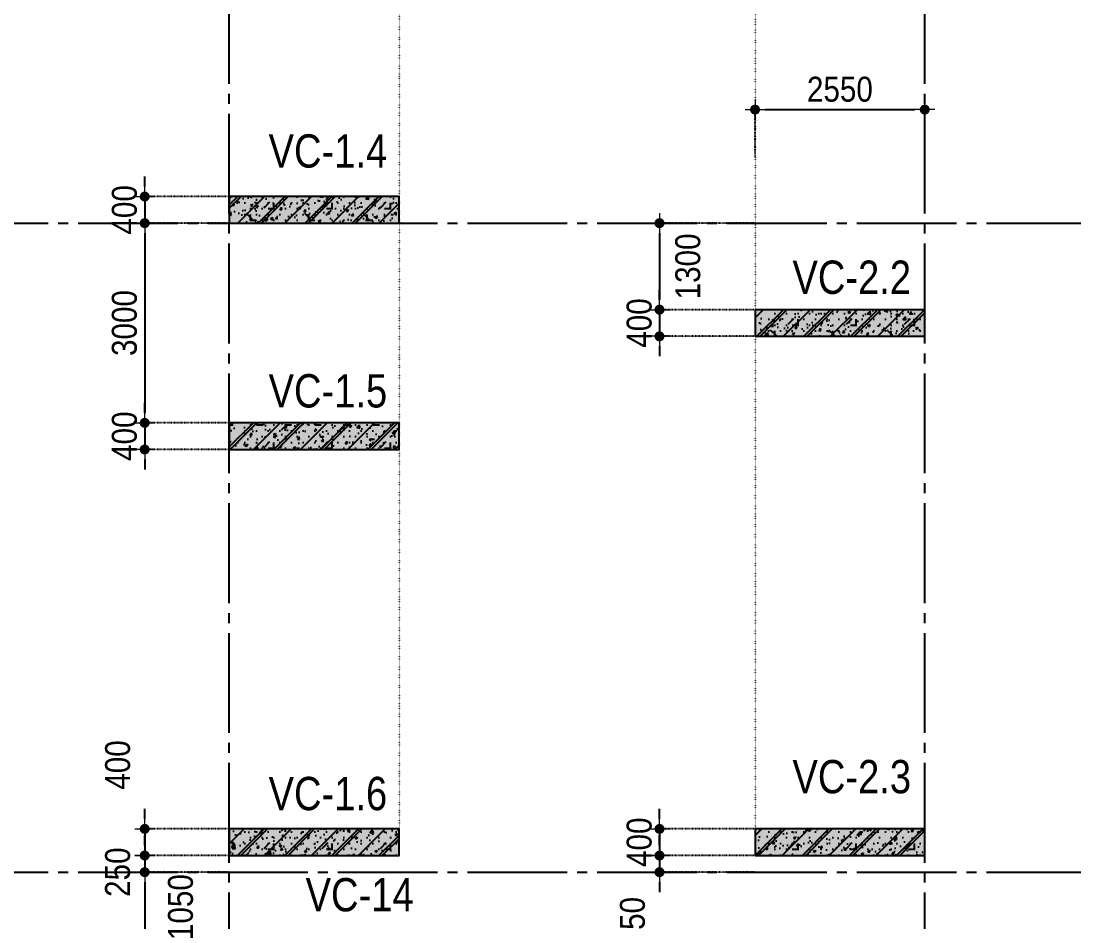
# Model space of a CAD drawing. Header units: millimetres. Extents: x -3973692 to -2843767, y 592734 to 838475.
# Drawn here: x -3274775 to -3258953, y 631933 to 645467 of the extents above; entities that cross this region are included whole.
import ezdxf
from ezdxf.enums import TextEntityAlignment as Align

# ---------------------------------------------------------------- set-up
doc = ezdxf.new("R2010")
doc.units = ezdxf.units.MM
doc.header["$MEASUREMENT"] = 0
doc.header["$PDMODE"] = 3
doc.header["$PDSIZE"] = -20
for name, pattern in [('CHG_XX_Luoi truc-Block C$0$MB_Luoi truc-150-TWC$0$Center101', [13, 10, -1, 1, -1]), ('DIVIDE2', [15.87499999999999, 6.349999999999998, -3.174999999999998, 0, -3.174999999999998, 0, -3.174999999999998]), ('DOT2', [0.125, 0, -0.125]), ('HIDDEN5', [2.8375, 1.25, -1.5875])]:
    doc.linetypes.add(name, pattern=pattern)
doc.layers.get('0').update_dxf_attribs({"lineweight": 9})
doc.layers.get('Defpoints').update_dxf_attribs({"color": 10, "lineweight": 0})
for name, color, linetype, lineweight in [("'S_General_Dim_1", 1, 'Continuous', 18), ("'S_General_Divide_3 Intermediate", 3, 'DIVIDE2', 40), ('CHG_XX_Cot_Block C-T2-3$0$Dim 200', 1, 'Continuous', 5), ('TEXT', 7, 'Continuous', 15)]:
    doc.layers.add(name, color=color, linetype=linetype, lineweight=lineweight)
for name, color, linetype in [('CHG_XX_Cot_Block C-T2-3$0$mb_cot tang 4-8 twc$0$Concrete Hatch', 218, 'Continuous'), ('CHG_XX_Cot_Block C-T2-3$0$mb_cot tang 4-8 twc$0$Concrete Line', 6, 'Continuous'), ('CHG_XX_Cot_Block C-T2-3$0$mb_cot tang 4-8 twc$0$Concrete Solid', 216, 'Continuous'), ('CHG_XX_Luoi truc-Block C$0$MB_Luoi truc-150-TWC$0$Grid', 34, 'Continuous'), ('CHG_XX_Luoi truc-Block C$0$MB_Luoi truc-150-TWC$0$Grid Line', 251, 'CHG_XX_Luoi truc-Block C$0$MB_Luoi truc-150-TWC$0$Center101'), ('dim', 1, 'Continuous')]:
    doc.layers.add(name, color=color, linetype=linetype)
doc.styles.add('arial', font='arial.ttf', dxfattribs={"width": 0.85})
doc.styles.add('CHG_XX_Luoi truc-Block C$0$MB_Luoi truc-150-TWC$0$Grid A-F$0$VNI-HelveCB', font='')
doc.styles.add('TTP-HelCon', font='')
doc.styles.get('CHG_XX_Luoi truc-Block C$0$MB_Luoi truc-150-TWC$0$Grid A-F$0$VNI-HelveCB').set_extended_font_data('VNI-Helve-Condense', bold=True)
doc.styles.get('TTP-HelCon').set_extended_font_data('VNI-Helve-Condense')
doc.dimstyles.new('150', dxfattribs={"dimscale": 150, "dimtxt": 2.5, "dimasz": 1, "dimexe": 0, "dimexo": 0, "dimgap": 0.75, "dimtad": 1, "dimdec": 0, "dimzin": 9, "dimdsep": 46, "dimtxsty": 'arial', "dimblk1": 'DIMDOT', "dimblk2": 'DIMDOT', "dimsah": 1, "dimcen": 2, "dimdle": 3, "dimclre": 8, "dimclrt": 2, "dimadec": 0, "dimazin": 0, "dimtfac": 1, "dimtdec": 0, "dimtix": 1, "dimtmove": 2, "dimatfit": 3, "dimldrblk": 'DIMPIJL', "dimfxl": 1, "dimtvp": 1.8, "dimtolj": 1, "dimtzin": 0, "dimarcsym": 0})

# ---------------------------------------------------------------- blocks, each defined once
blk = doc.blocks.new('*U3101')
at = {"layer": 'CHG_XX_Luoi truc-Block C$0$MB_Luoi truc-150-TWC$0$Grid Line'}
blk.add_line((0, 0), (0, 446), dxfattribs=at)
at = {"layer": 'CHG_XX_Luoi truc-Block C$0$MB_Luoi truc-150-TWC$0$Grid', "lineweight": -2, "style": 'CHG_XX_Luoi truc-Block C$0$MB_Luoi truc-150-TWC$0$Grid A-F$0$VNI-HelveCB'}
for tag, p in [('GRIDSUB', (0, 455)), ('GRID', (0, -9))]:
    blk.add_attdef(tag, text='', height=5, dxfattribs=at).set_placement(p, align=Align.MIDDLE)
blk = doc.blocks.new('*U3103')
at = {"layer": 'CHG_XX_Luoi truc-Block C$0$MB_Luoi truc-150-TWC$0$Grid Line'}
blk.add_line((0, 0), (0, 360), dxfattribs=at)
at = {"layer": 'CHG_XX_Luoi truc-Block C$0$MB_Luoi truc-150-TWC$0$Grid', "lineweight": -2, "style": 'CHG_XX_Luoi truc-Block C$0$MB_Luoi truc-150-TWC$0$Grid A-F$0$VNI-HelveCB'}
for tag, p in [('GRIDSUB', (0, 369)), ('GRID', (0, -9))]:
    blk.add_attdef(tag, text='', height=5, dxfattribs=at).set_placement(p, align=Align.MIDDLE)
blk = doc.blocks.new('CHG_XX_Luoi truc-Block C')
at = {"layer": 'CHG_XX_Luoi truc-Block C$0$MB_Luoi truc-150-TWC$0$Grid', "xscale": 150, "yscale": 150, "zscale": 150}
for p in [(8043243.477890483, 945886.7127233499), (8053693.477890482, 945886.7127233499)]:
    blk.add_blockref('*U3103', p, dxfattribs=at)
at = {"layer": 'CHG_XX_Luoi truc-Block C$0$MB_Luoi truc-150-TWC$0$Grid', "xscale": -150, "yscale": 150, "zscale": 150, "rotation": 270}
for p in [(8001971.747213705, 980843.81453865), (8001971.747213705, 971093.81453865)]:
    blk.add_blockref('*U3101', p, dxfattribs=at)
blk = doc.blocks.new('*U3074')
at = {"layer": 'CHG_XX_Cot_Block C-T2-3$0$mb_cot tang 4-8 twc$0$Concrete Hatch'}
h = blk.add_hatch(dxfattribs=at)
h.set_pattern_fill('CONCRETE', color=256, scale=50, style=0, pattern_type=2)
h.set_pattern_definition([(45, (1000, 50.00000000000014), (-176.7766952966369, 176.7766952966369), []), (45, (1000, 100.0000000000001), (-353.5533905932737, 353.5533905932738), []), (49.99999999999999, (1000, 50.00000000000014), (358.6300913003767, -31.37606749129755), [37.5, -412.5]), (355, (1000, 50.00000000000014), (-69.3756668065, 376.0960668500059), [30, -330]), (100.4514, (1029.88584, 47.38533000000015), (289.2546908570108, 344.7197710304768), [31.870095, -350.571056]), (46.18420000000001, (1000, 150.0000000000001), (533.6205243128222, -82.75950716450905), [56.25, -618.75]), (96.6356, (1044.4683725, 143.1033465000001), (467.3313527743517, 487.0589354502209), [47.805144, -525.8565]), (351.1842, (1000, 150.0000000000001), (467.3309725668136, 487.0593004626623), [45, -495]), (21, (1050, 125.0000000000001), (298.4535260592309, -201.3094453326694), [37.5, -412.5]), (326.0000000000001, (1050, 125.0000000000001), (121.6576659607909, 362.5750225234265), [30, -330]), (71.4514, (1074.8711165, 108.2241970000001), (420.111314290745, 161.2652483549762), [31.870095, -350.571056]), (37.50000000000001, (1000, 50.00000000000014), (6.079927658645334, 166.4469269156558), [0, -326, 0, -335, 0, -331.25]), (7.499999999999999, (1000, 50.00000000000014), (131.5347687210743, 197.2058559411801), [0, -191, 0, -318.5, 0, -126.25]), (327.5, (888.5, 50.00000000000014), (266.9112180862045, -11.2774358671899), [0, -125, 0, -390, 0, -517.5]), (317.5, (838.5, 50.00000000000014), (291.5930846711931, 50.05249116615882), [0, -162.5, 0, -259, 0, -367.5]), (0, (1175, 225.0000000000001), (0, 875), [87.5, -787.5]), (0, (1437.5, 400.0000000000001), (0, 875), [87.5, -787.5]), (0, (1262.5, 750.0000000000001), (0, 875), [87.5, -350, 87.5, -350]), (90, (1175, 225.0000000000001), (-875, 5.35782974626967e-14), [87.5, -787.5]), (90, (1262.5, 750.0000000000001), (-875, 5.35782974626967e-14), [87.5, -787.5]), (90, (1525, 400.0000000000001), (-875, 5.35782974626967e-14), [87.5, -787.5]), (90, (1700, 662.5000000000001), (-875, 5.35782974626967e-14), [87.5, -787.5]), (135, (1262.5, 225.0000000000001), (-875.016357447105, 8.881784197001252e-14), [123.76, -1113.7]), (135, (1350, 750.0000000000001), (-875.016357447105, 8.881784197001252e-14), [123.76, -1113.7]), (45, (1437.5, 400.0000000000001), (8.881784197001252e-14, 875.016357447105), [123.76, -247.485, 123.76, -742.455]), (0, (825, 50.00000000000014), (87.5, 87.5), [-175, 0])])
h.paths.add_polyline_path([(-750, 250), (-750, -149.9999999999999), (1800, -150), (1800, 250)])
at = {"layer": 'CHG_XX_Cot_Block C-T2-3$0$mb_cot tang 4-8 twc$0$Concrete Solid'}
blk.add_hatch(color=256, dxfattribs=at).paths.add_polyline_path([(-750, 250), (-750, -149.9999999999999), (1800, -150), (1800, 250)])
at = {"layer": 'CHG_XX_Cot_Block C-T2-3$0$mb_cot tang 4-8 twc$0$Concrete Line'}
blk.add_lwpolyline([(-750, 250), (-750, -149.9999999999999), (1800, -150), (1800, 250)], close=True, dxfattribs=at)
blk = doc.blocks.new('*U3075')
at = {"layer": 'CHG_XX_Cot_Block C-T2-3$0$mb_cot tang 4-8 twc$0$Concrete Hatch'}
h = blk.add_hatch(dxfattribs=at)
h.set_pattern_fill('CONCRETE', color=256, scale=50, style=0, pattern_type=2)
h.set_pattern_definition([(45, (1000, -49.99999999991257), (-176.7766952966369, 176.7766952966369), []), (45, (1000, 8.742517820792273e-11), (-353.5533905932737, 353.5533905932738), []), (49.99999999999999, (1000, -49.99999999991257), (358.6300913003767, -31.37606749129755), [37.5, -412.5]), (355, (1000, -49.99999999991257), (-69.3756668065, 376.0960668500059), [30, -330]), (100.4514, (1029.88584, -52.61466999991256), (289.2546908570108, 344.7197710304768), [31.870095, -350.571056]), (46.18420000000001, (1000, 50.00000000008743), (533.6205243128222, -82.75950716450905), [56.25, -618.75]), (96.6356, (1044.4683725, 43.10334650008741), (467.3313527743517, 487.0589354502209), [47.805144, -525.8565]), (351.1842, (1000, 50.00000000008743), (467.3309725668136, 487.0593004626623), [45, -495]), (21, (1050, 25.00000000008743), (298.4535260592309, -201.3094453326694), [37.5, -412.5]), (326.0000000000001, (1050, 25.00000000008743), (121.6576659607909, 362.5750225234265), [30, -330]), (71.4514, (1074.8711165, 8.224197000087429), (420.111314290745, 161.2652483549762), [31.870095, -350.571056]), (37.50000000000001, (1000, -49.99999999991257), (6.079927658645334, 166.4469269156558), [0, -326, 0, -335, 0, -331.25]), (7.499999999999999, (1000, -49.99999999991257), (131.5347687210743, 197.2058559411801), [0, -191, 0, -318.5, 0, -126.25]), (327.5, (888.5, -49.99999999991257), (266.9112180862045, -11.2774358671899), [0, -125, 0, -390, 0, -517.5]), (317.5, (838.5, -49.99999999991257), (291.5930846711931, 50.05249116615882), [0, -162.5, 0, -259, 0, -367.5]), (0, (1175, 125.0000000000874), (0, 875), [87.5, -787.5]), (0, (1437.5, 300.0000000000874), (0, 875), [87.5, -787.5]), (0, (1262.5, 650.0000000000874), (0, 875), [87.5, -350, 87.5, -350]), (90, (1175, 125.0000000000874), (-875, 5.35782974626967e-14), [87.5, -787.5]), (90, (1262.5, 650.0000000000874), (-875, 5.35782974626967e-14), [87.5, -787.5]), (90, (1525, 300.0000000000874), (-875, 5.35782974626967e-14), [87.5, -787.5]), (90, (1700, 562.5000000000874), (-875, 5.35782974626967e-14), [87.5, -787.5]), (135, (1262.5, 125.0000000000874), (-875.016357447105, 8.881784197001252e-14), [123.76, -1113.7]), (135, (1350, 650.0000000000874), (-875.016357447105, 8.881784197001252e-14), [123.76, -1113.7]), (45, (1437.5, 300.0000000000874), (8.881784197001252e-14, 875.016357447105), [123.76, -247.485, 123.76, -742.455]), (0, (825, -49.99999999991257), (87.5, 87.5), [-175, 0])])
h.paths.add_polyline_path([(-750, 200.0000000000873), (-750, -199.9999999999999), (1800, -200), (1800, 200.0000000000873)])
at = {"layer": 'CHG_XX_Cot_Block C-T2-3$0$mb_cot tang 4-8 twc$0$Concrete Solid'}
blk.add_hatch(color=256, dxfattribs=at).paths.add_polyline_path([(-750, 200.0000000000873), (-750, -199.9999999999999), (1800, -200), (1800, 200.0000000000873)])
at = {"layer": 'CHG_XX_Cot_Block C-T2-3$0$mb_cot tang 4-8 twc$0$Concrete Line'}
blk.add_lwpolyline([(-750, 200.0000000000873), (-750, -199.9999999999999), (1800, -200), (1800, 200.0000000000873)], close=True, dxfattribs=at)
blk = doc.blocks.new('CHG_XX_Cot_Block C-T2-3')
at = {"layer": 'CHG_XX_Cot_Block C-T2-3$0$Dim 200'}
blk.add_blockref('CHG_XX_Luoi truc-Block C', (0, 0), dxfattribs=at)
at = {"layer": 'CHG_XX_Cot_Block C-T2-3$0$mb_cot tang 4-8 twc$0$Concrete Line'}
for name, p in [('*U3074', (8043993.477890482, 980993.8145386496)), ('*U3074', (8051893.477890483, 979293.8145386499)), ('*U3075', (8043993.477890482, 977643.8145386496)), ('*U3074', (8043993.477890482, 971493.8145386496)), ('*U3074', (8051893.477890482, 971493.8145386496))]:
    blk.add_blockref(name, p, dxfattribs=at)
blk = doc.blocks.new('c')
at = {"layer": 'TEXT', "color": 3, "style": 'TTP-HelCon'}
for s, p in [('VC-1.4', (-22109.84811437177, 33285.13181539788)), ('VC-2.2', (-14237.70461437339, 31387.93081539799)), ('VC-1.5', (-22109.84811437177, 29681.52381539787)), ('VC-2.3', (-14237.70461437339, 23885.57250611871)), ('VC-1.6', (-22109.84811437177, 23631.42781539797)), ('VC-14', (-21553.45294308709, 22112.06996313829))]:
    blk.add_text(s, height=500, dxfattribs=at).set_placement(p)
blk = doc.blocks.new('DIMDOT')
for p, q in [((1, 0), (-1, 0)), ((0, -1), (0, 1))]:
    blk.add_line(p, q)
at = {"const_width": 0.5}
blk.add_lwpolyline([(-0.25, 0, 1), (0.25, 0, 1)], format="xyb", close=True, dxfattribs=at)
blk = doc.blocks.new('*D1716')
at = {"layer": "'S_General_Dim_1", "color": 0, "lineweight": -2, "transparency": 16777216}
for p, q in [((-3272916.355607394, 642981.0114495859), (-3272916.355607394, 643131.0114495859)), ((-3272916.355607394, 642831.0114495859), (-3272916.355607394, 642431.0114495864)), ((-3272916.355607394, 642281.0114495864), (-3272916.355607394, 642131.0114495864))]:
    blk.add_line(p, q, dxfattribs=at)
at = {"layer": "'S_General_Dim_1", "color": 8, "linetype": 'HIDDEN5', "lineweight": -2, "transparency": 16777216}
for p, q in [((-3271645.198556938, 642831.0114495859), (-3272916.355607394, 642831.0114495859)), ((-3271645.198556937, 642431.0114495864), (-3272916.355607394, 642431.0114495864))]:
    blk.add_line(p, q, dxfattribs=at)
at = {"layer": 'Defpoints', "color": 0, "transparency": 16777216}
for p in [(-3271645.198556938, 642831.0114495859), (-3272916.355607394, 642431.0114495864), (-3271645.198556937, 642431.0114495864)]:
    blk.add_point(p, dxfattribs=at)
at = {"layer": "'S_General_Dim_1", "color": 0, "lineweight": -2, "transparency": 16777216, "xscale": 150, "yscale": 150, "zscale": 150}
for p, rotation in [((-3272916.355607394, 642831.0114495859), 270), ((-3272916.355607394, 642431.0114495864), 90)]:
    blk.add_blockref('DIMDOT', p, dxfattribs=dict(at, rotation=rotation))
at = {"layer": "'S_General_Dim_1", "color": 2, "transparency": 16777216, "insert": (-3273220.320477789, 642631.011449587), "char_height": 375, "attachment_point": 5, "rotation": 90, "style": 'arial'}
blk.add_mtext('\\A1;400', dxfattribs=at)
blk = doc.blocks.new('DIMPIJL')
at = {"linetype": 'ByBlock'}
blk.add_solid([(-2.5, 0.4166666666666686), (-2.5, -0.4166666666666686), (0, 0)], dxfattribs=at)
blk = doc.blocks.new('*D1717')
at = {"layer": "'S_General_Dim_1", "color": 8, "linetype": 'HIDDEN5', "lineweight": -2, "transparency": 16777216}
for p, q in [((-3271645.198556937, 642431.0114495864), (-3272916.355607396, 642431.0114495864)), ((-3271645.198556937, 639431.0114495866), (-3272916.355607396, 639431.0114495866))]:
    blk.add_line(p, q, dxfattribs=at)
at = {"layer": "'S_General_Dim_1", "color": 0, "lineweight": -2, "transparency": 16777216}
blk.add_line((-3272916.355607396, 642281.0114495864), (-3272916.355607396, 639581.0114495866), dxfattribs=at)
at = {"layer": 'Defpoints', "color": 0, "transparency": 16777216}
for p in [(-3271645.198556937, 642431.0114495864), (-3272916.355607396, 639431.0114495866), (-3271645.198556937, 639431.0114495866)]:
    blk.add_point(p, dxfattribs=at)
at = {"layer": "'S_General_Dim_1", "color": 0, "lineweight": -2, "transparency": 16777216, "xscale": 150, "yscale": 150, "zscale": 150}
for p, rotation in [((-3272916.355607396, 642431.0114495864), 90), ((-3272916.355607396, 639431.0114495866), 270)]:
    blk.add_blockref('DIMDOT', p, dxfattribs=dict(at, rotation=rotation))
at = {"layer": "'S_General_Dim_1", "color": 2, "transparency": 16777216, "insert": (-3273220.448376836, 640931.0114495873), "char_height": 375, "attachment_point": 5, "rotation": 90, "style": 'arial'}
blk.add_mtext('\\A1;3000', dxfattribs=at)
blk = doc.blocks.new('*D1718')
at = {"layer": "'S_General_Dim_1", "color": 0, "lineweight": -2, "transparency": 16777216}
for p, q in [((-3272916.355607398, 639581.0114495866), (-3272916.355607398, 639731.0114495866)), ((-3272916.355607398, 639431.0114495866), (-3272916.355607398, 639031.0114495866)), ((-3272916.355607398, 638881.0114495866), (-3272916.355607398, 638731.0114495866))]:
    blk.add_line(p, q, dxfattribs=at)
at = {"layer": "'S_General_Dim_1", "color": 8, "linetype": 'HIDDEN5', "lineweight": -2, "transparency": 16777216}
for p, q in [((-3271645.198556937, 639431.0114495866), (-3272916.355607398, 639431.0114495866)), ((-3271645.198556937, 639031.0114495866), (-3272916.355607398, 639031.0114495866))]:
    blk.add_line(p, q, dxfattribs=at)
at = {"layer": 'Defpoints', "color": 0, "transparency": 16777216}
for p in [(-3271645.198556937, 639431.0114495866), (-3272916.355607398, 639031.0114495866), (-3271645.198556937, 639031.0114495866)]:
    blk.add_point(p, dxfattribs=at)
at = {"layer": "'S_General_Dim_1", "color": 0, "lineweight": -2, "transparency": 16777216, "xscale": 150, "yscale": 150, "zscale": 150}
for p, rotation in [((-3272916.355607398, 639431.0114495866), 270), ((-3272916.355607398, 639031.0114495866), 90)]:
    blk.add_blockref('DIMDOT', p, dxfattribs=dict(at, rotation=rotation))
at = {"layer": "'S_General_Dim_1", "color": 2, "transparency": 16777216, "insert": (-3273220.320477793, 639231.0114495874), "char_height": 375, "attachment_point": 5, "rotation": 90, "style": 'arial'}
blk.add_mtext('\\A1;400', dxfattribs=at)
blk = doc.blocks.new('*D1719')
at = {"layer": "'S_General_Dim_1", "color": 0, "lineweight": -2, "transparency": 16777216}
for p, q in [((-3272916.355607403, 633481.011449586), (-3272916.355607403, 633631.011449586)), ((-3272916.355607403, 633331.011449586), (-3272916.355607403, 632931.011449586)), ((-3272916.355607403, 632781.011449586), (-3272916.355607403, 632631.011449586))]:
    blk.add_line(p, q, dxfattribs=at)
at = {"layer": "'S_General_Dim_1", "color": 8, "linetype": 'HIDDEN5', "lineweight": -2, "transparency": 16777216}
for p, q in [((-3271645.198556938, 633331.011449586), (-3272916.355607403, 633331.011449586)), ((-3271645.198556938, 632931.011449586), (-3272916.355607403, 632931.011449586))]:
    blk.add_line(p, q, dxfattribs=at)
at = {"layer": 'Defpoints', "color": 0, "transparency": 16777216}
for p in [(-3271645.198556938, 633331.011449586), (-3272916.355607403, 632931.011449586), (-3271645.198556938, 632931.011449586)]:
    blk.add_point(p, dxfattribs=at)
at = {"layer": "'S_General_Dim_1", "color": 0, "lineweight": -2, "transparency": 16777216, "xscale": 150, "yscale": 150, "zscale": 150}
for p, rotation in [((-3272916.355607403, 633331.011449586), 270), ((-3272916.355607403, 632931.011449586), 90)]:
    blk.add_blockref('DIMDOT', p, dxfattribs=dict(at, rotation=rotation))
at = {"layer": "'S_General_Dim_1", "color": 2, "transparency": 16777216, "insert": (-3273321.642101246, 634291.2239951112), "char_height": 375, "attachment_point": 5, "rotation": 90, "style": 'arial'}
blk.add_mtext('\\A1;400', dxfattribs=at)
blk = doc.blocks.new('*D1720')
at = {"layer": "'S_General_Dim_1", "color": 0, "lineweight": -2, "transparency": 16777216}
for p, q in [((-3272916.355607407, 633081.011449586), (-3272916.355607407, 633231.011449586)), ((-3272916.355607407, 632931.011449586), (-3272916.355607407, 632681.0114495864)), ((-3272916.355607407, 632531.0114495864), (-3272916.355607407, 632381.0114495864))]:
    blk.add_line(p, q, dxfattribs=at)
at = {"layer": "'S_General_Dim_1", "color": 8, "linetype": 'HIDDEN5', "lineweight": -2, "transparency": 16777216}
for p, q in [((-3271645.198556938, 632931.011449586), (-3272916.355607407, 632931.011449586)), ((-3271645.198556937, 632681.0114495864), (-3272916.355607407, 632681.0114495864))]:
    blk.add_line(p, q, dxfattribs=at)
at = {"layer": 'Defpoints', "color": 0, "transparency": 16777216}
for p in [(-3271645.198556938, 632931.011449586), (-3272916.355607407, 632681.0114495864), (-3271645.198556937, 632681.0114495864)]:
    blk.add_point(p, dxfattribs=at)
at = {"layer": "'S_General_Dim_1", "color": 0, "lineweight": -2, "transparency": 16777216, "xscale": 150, "yscale": 150, "zscale": 150}
for p, rotation in [((-3272916.355607407, 632931.011449586), 270), ((-3272916.355607407, 632681.0114495864), 90)]:
    blk.add_blockref('DIMDOT', p, dxfattribs=dict(at, rotation=rotation))
at = {"layer": "'S_General_Dim_1", "color": 2, "transparency": 16777216, "insert": (-3273321.642101248, 632681.0114495861), "char_height": 375, "attachment_point": 5, "rotation": 90, "style": 'arial'}
blk.add_mtext('\\A1;250', dxfattribs=at)
blk = doc.blocks.new('*D1645')
at = {"layer": "'S_General_Dim_1", "color": 8, "linetype": 'HIDDEN5', "lineweight": -2, "transparency": 16777216}
for p, q in [((-3263745.198556936, 643434.7957661783), (-3263745.198556936, 644136.9586516651)), ((-3261195.198556936, 643434.7957661783), (-3261195.198556936, 644136.9586516651))]:
    blk.add_line(p, q, dxfattribs=at)
at = {"layer": "'S_General_Dim_1", "color": 0, "lineweight": -2, "transparency": 16777216}
blk.add_line((-3263595.198556936, 644136.9586516651), (-3261345.198556936, 644136.9586516651), dxfattribs=at)
at = {"layer": 'Defpoints', "color": 0, "transparency": 16777216}
for p in [(-3261195.198556936, 644136.9586516651), (-3263745.198556936, 643434.7957661783), (-3261195.198556936, 643434.7957661783)]:
    blk.add_point(p, dxfattribs=at)
at = {"layer": "'S_General_Dim_1", "color": 0, "lineweight": -2, "transparency": 16777216, "xscale": 150, "yscale": 150, "zscale": 150, "rotation": 180}
blk.add_blockref('DIMDOT', (-3263745.198556936, 644136.9586516651), dxfattribs=at)
at = {"layer": "'S_General_Dim_1", "color": 0, "lineweight": -2, "transparency": 16777216, "xscale": 150, "yscale": 150, "zscale": 150}
blk.add_blockref('DIMDOT', (-3261195.198556936, 644136.9586516651), dxfattribs=at)
at = {"layer": "'S_General_Dim_1", "color": 2, "transparency": 16777216, "insert": (-3262470.198556936, 644440.9235220607), "char_height": 375, "attachment_point": 5, "style": 'arial'}
blk.add_mtext('\\A1;2550', dxfattribs=at)
blk = doc.blocks.new('*D1687')
at = {"layer": "'S_General_Dim_1", "color": 8, "linetype": 'HIDDEN5', "lineweight": -2, "transparency": 16777216}
for p, q in [((-3263745.198556938, 642431.0114495864), (-3265180.674620866, 642431.0114495864)), ((-3263745.198556938, 641131.0114495871), (-3265180.674620866, 641131.0114495871))]:
    blk.add_line(p, q, dxfattribs=at)
at = {"layer": "'S_General_Dim_1", "color": 0, "lineweight": -2, "transparency": 16777216}
blk.add_line((-3265180.674620866, 642281.0114495864), (-3265180.674620866, 641281.0114495871), dxfattribs=at)
at = {"layer": 'Defpoints', "color": 0, "transparency": 16777216}
for p in [(-3263745.198556938, 642431.0114495864), (-3265180.674620866, 641131.0114495871), (-3263745.198556938, 641131.0114495871)]:
    blk.add_point(p, dxfattribs=at)
at = {"layer": "'S_General_Dim_1", "color": 0, "lineweight": -2, "transparency": 16777216, "xscale": 150, "yscale": 150, "zscale": 150}
for p, rotation in [((-3265180.674620866, 642431.0114495864), 90), ((-3265180.674620866, 641131.0114495871), 270)]:
    blk.add_blockref('DIMDOT', p, dxfattribs=dict(at, rotation=rotation))
at = {"layer": "'S_General_Dim_1", "color": 2, "transparency": 16777216, "insert": (-3264754.075225058, 641781.0114495876), "char_height": 375, "attachment_point": 5, "rotation": 90, "style": 'arial'}
blk.add_mtext('\\A1;1300', dxfattribs=at)
blk = doc.blocks.new('*D1688')
at = {"layer": "'S_General_Dim_1", "color": 0, "lineweight": -2, "transparency": 16777216}
for p, q in [((-3265180.674620866, 641281.0114495871), (-3265180.674620866, 641431.0114495871)), ((-3265180.674620866, 641131.0114495871), (-3265180.674620866, 640731.0114495871)), ((-3265180.674620866, 640581.0114495871), (-3265180.674620866, 640431.0114495871))]:
    blk.add_line(p, q, dxfattribs=at)
at = {"layer": "'S_General_Dim_1", "color": 8, "linetype": 'HIDDEN5', "lineweight": -2, "transparency": 16777216}
for p, q in [((-3263745.198556938, 641131.0114495871), (-3265180.674620866, 641131.0114495871)), ((-3263745.198556938, 640731.0114495871), (-3265180.674620866, 640731.0114495871))]:
    blk.add_line(p, q, dxfattribs=at)
at = {"layer": 'Defpoints', "color": 0, "transparency": 16777216}
for p in [(-3263745.198556938, 641131.0114495871), (-3265180.674620866, 640731.0114495871), (-3263745.198556938, 640731.0114495871)]:
    blk.add_point(p, dxfattribs=at)
at = {"layer": "'S_General_Dim_1", "color": 0, "lineweight": -2, "transparency": 16777216, "xscale": 150, "yscale": 150, "zscale": 150}
for p, rotation in [((-3265180.674620866, 641131.0114495871), 270), ((-3265180.674620866, 640731.0114495871), 90)]:
    blk.add_blockref('DIMDOT', p, dxfattribs=dict(at, rotation=rotation))
at = {"layer": "'S_General_Dim_1", "color": 2, "transparency": 16777216, "insert": (-3265484.639491261, 640931.0114495879), "char_height": 375, "attachment_point": 5, "rotation": 90, "style": 'arial'}
blk.add_mtext('\\A1;400', dxfattribs=at)
blk = doc.blocks.new('*D1689')
at = {"layer": "'S_General_Dim_1", "color": 0, "lineweight": -2, "transparency": 16777216}
for p, q in [((-3265180.67462087, 633481.0114495859), (-3265180.67462087, 633631.0114495859)), ((-3265180.67462087, 633331.0114495859), (-3265180.67462087, 632931.0114495859)), ((-3265180.67462087, 632781.0114495859), (-3265180.67462087, 632631.0114495859))]:
    blk.add_line(p, q, dxfattribs=at)
at = {"layer": "'S_General_Dim_1", "color": 8, "linetype": 'HIDDEN5', "lineweight": -2, "transparency": 16777216}
for p, q in [((-3263745.198556938, 633331.0114495859), (-3265180.67462087, 633331.0114495859)), ((-3263745.198556938, 632931.0114495859), (-3265180.67462087, 632931.0114495859))]:
    blk.add_line(p, q, dxfattribs=at)
at = {"layer": 'Defpoints', "color": 0, "transparency": 16777216}
for p in [(-3263745.198556938, 633331.0114495859), (-3265180.67462087, 632931.0114495859), (-3263745.198556938, 632931.0114495859)]:
    blk.add_point(p, dxfattribs=at)
at = {"layer": "'S_General_Dim_1", "color": 0, "lineweight": -2, "transparency": 16777216, "xscale": 150, "yscale": 150, "zscale": 150}
for p, rotation in [((-3265180.67462087, 633331.0114495859), 270), ((-3265180.67462087, 632931.0114495859), 90)]:
    blk.add_blockref('DIMDOT', p, dxfattribs=dict(at, rotation=rotation))
at = {"layer": "'S_General_Dim_1", "color": 2, "transparency": 16777216, "insert": (-3265484.639491265, 633131.0114495867), "char_height": 375, "attachment_point": 5, "rotation": 90, "style": 'arial'}
blk.add_mtext('\\A1;400', dxfattribs=at)
blk = doc.blocks.new('*D1690')
at = {"layer": "'S_General_Dim_1", "color": 0, "lineweight": -2, "transparency": 16777216}
for p, q in [((-3265180.674620874, 633081.0114495859), (-3265180.674620874, 633231.0114495859)), ((-3265180.674620874, 632931.0114495859), (-3265180.674620874, 632681.0114495864)), ((-3265180.674620874, 632531.0114495864), (-3265180.674620874, 632381.0114495864))]:
    blk.add_line(p, q, dxfattribs=at)
at = {"layer": "'S_General_Dim_1", "color": 8, "linetype": 'HIDDEN5', "lineweight": -2, "transparency": 16777216}
for p, q in [((-3263745.198556938, 632931.0114495859), (-3265180.674620874, 632931.0114495859)), ((-3263745.198556938, 632681.0114495864), (-3265180.674620874, 632681.0114495864))]:
    blk.add_line(p, q, dxfattribs=at)
at = {"layer": 'Defpoints', "color": 0, "transparency": 16777216}
for p in [(-3263745.198556938, 632931.0114495859), (-3265180.674620874, 632681.0114495864), (-3263745.198556938, 632681.0114495864)]:
    blk.add_point(p, dxfattribs=at)
at = {"layer": "'S_General_Dim_1", "color": 0, "lineweight": -2, "transparency": 16777216, "xscale": 150, "yscale": 150, "zscale": 150}
for p, rotation in [((-3265180.674620874, 632931.0114495859), 270), ((-3265180.674620874, 632681.0114495864), 90)]:
    blk.add_blockref('DIMDOT', p, dxfattribs=dict(at, rotation=rotation))
at = {"layer": "'S_General_Dim_1", "color": 2, "transparency": 16777216, "insert": (-3265585.961114717, 631937.3911329298), "char_height": 375, "attachment_point": 5, "rotation": 90, "style": 'arial'}
blk.add_mtext('\\A1;250', dxfattribs=at)
blk = doc.blocks.new('*D1604')
at = {"layer": "'S_General_Dim_1", "color": 8, "linetype": 'HIDDEN5', "lineweight": -2, "transparency": 16777216}
for p, q in [((-3271645.198556937, 632681.0114495864), (-3272916.355607409, 632681.0114495864)), ((-3271845.197654583, 631631.0114495861), (-3272916.355607409, 631631.0114495861))]:
    blk.add_line(p, q, dxfattribs=at)
at = {"layer": "'S_General_Dim_1", "color": 0, "lineweight": -2, "transparency": 16777216}
blk.add_line((-3272916.355607409, 632531.0114495864), (-3272916.355607409, 631781.0114495861), dxfattribs=at)
at = {"layer": 'Defpoints', "color": 0, "transparency": 16777216}
for p in [(-3271645.198556937, 632681.0114495864), (-3272916.355607409, 631631.0114495861), (-3271845.197654583, 631631.0114495861)]:
    blk.add_point(p, dxfattribs=at)
at = {"layer": "'S_General_Dim_1", "color": 0, "lineweight": -2, "transparency": 16777216, "xscale": 150, "yscale": 150, "zscale": 150}
for p, rotation in [((-3272916.355607409, 632681.0114495864), 90), ((-3272916.355607409, 631631.0114495861), 270)]:
    blk.add_blockref('DIMDOT', p, dxfattribs=dict(at, rotation=rotation))
at = {"layer": "'S_General_Dim_1", "color": 2, "transparency": 16777216, "insert": (-3272376.796473957, 632156.0114495872), "char_height": 375, "attachment_point": 5, "rotation": 90, "style": 'arial'}
blk.add_mtext('\\A1;1050', dxfattribs=at)

msp = doc.modelspace()

# ---------------------------------------------------------------- linework, layer by layer
at = {"layer": 'dim', "linetype": 'DOT2', "ltscale": 10}
for p, q in [((-3269095.198556936, 651981.0114495857), (-3269095.198556936, 633331.0114495858)), ((-3263745.198556936, 648781.0114495858), (-3263745.198556936, 633331.0114495857))]:
    msp.add_line(p, q, dxfattribs=at)

# ---------------------------------------------------------------- block references
at = {"layer": "'S_General_Divide_3 Intermediate"}
msp.add_blockref('CHG_XX_Cot_Block C-T2-3', (-11314888.67644742, -338412.8030890638), dxfattribs=at)
at = {"layer": 'TEXT'}
msp.add_blockref('c', (-3248945.198556816, 609981.0114495861), dxfattribs=at)

# ---------------------------------------------------------------- dimensions: what is measured, and where the dimension line sits
at = {"layer": "'S_General_Dim_1"}
dim = msp.add_linear_dim(base=(-3261195.198556936, 644136.9586516651), p1=(-3263745.198556936, 643434.7957661783), p2=(-3261195.198556936, 643434.7957661783), dimstyle='150', dxfattribs=at)
dim.commit()
dim.dimension.update_dxf_attribs({"geometry": '*D1645', "text_midpoint": (-3262470.198556936, 644440.9235220607)})
for base, p1, p2, picture, middle in [((-3272916.355607394, 642431.0114495864), (-3271645.198556936, 642831.0114495857), (-3271645.198556935, 642431.0114495861), '*D1716', (-3273220.320477789, 642631.011449587)), ((-3272916.355607396, 639431.0114495866), (-3271645.198556935, 642431.0114495861), (-3271645.198556935, 639431.0114495864), '*D1717', (-3273220.448376836, 640931.0114495873)), ((-3265180.674620866, 640731.0114495871), (-3263745.198556936, 641131.0114495868), (-3263745.198556936, 640731.0114495868), '*D1688', (-3265484.639491261, 640931.0114495879)), ((-3272916.355607398, 639031.0114495866), (-3271645.198556935, 639431.0114495864), (-3271645.198556935, 639031.0114495864), '*D1718', (-3273220.320477793, 639231.0114495874)), ((-3265180.67462087, 632931.0114495859), (-3263745.198556936, 633331.0114495857), (-3263745.198556936, 632931.0114495857), '*D1689', (-3265484.639491265, 633131.0114495867))]:
    dim = msp.add_linear_dim(base=base, p1=p1, p2=p2, angle=90, dimstyle='150', dxfattribs=at)
    dim.commit()
    dim.dimension.update_dxf_attribs({"geometry": picture, "text_midpoint": middle})
for base, p1, p2, picture, middle in [((-3265180.674620866, 641131.0114495871), (-3263745.198556936, 642431.0114495861), (-3263745.198556936, 641131.0114495868), '*D1687', (-3264754.075225058, 641781.0114495876)), ((-3272916.355607403, 632931.011449586), (-3271645.198556936, 633331.0114495858), (-3271645.198556936, 632931.0114495858), '*D1719', (-3273321.642101246, 634291.2239951112)), ((-3272916.355607407, 632681.0114495864), (-3271645.198556936, 632931.0114495858), (-3271645.198556935, 632681.0114495861), '*D1720', (-3273321.642101248, 632681.0114495861)), ((-3265180.674620874, 632681.0114495864), (-3263745.198556936, 632931.0114495857), (-3263745.198556936, 632681.0114495861), '*D1690', (-3265585.961114717, 631937.3911329298)), ((-3272916.355607409, 631631.0114495861), (-3271645.198556935, 632681.0114495861), (-3271845.197654581, 631631.0114495859), '*D1604', (-3272376.796473957, 632156.0114495872))]:
    dim = msp.add_linear_dim(base=base, p1=p1, p2=p2, angle=90, dimstyle='150', dxfattribs=at)
    dim.commit()
    dim.dimension.update_dxf_attribs({"geometry": picture, "text_midpoint": middle, "dimtype": 160})

doc.saveas('drawing.dxf')
